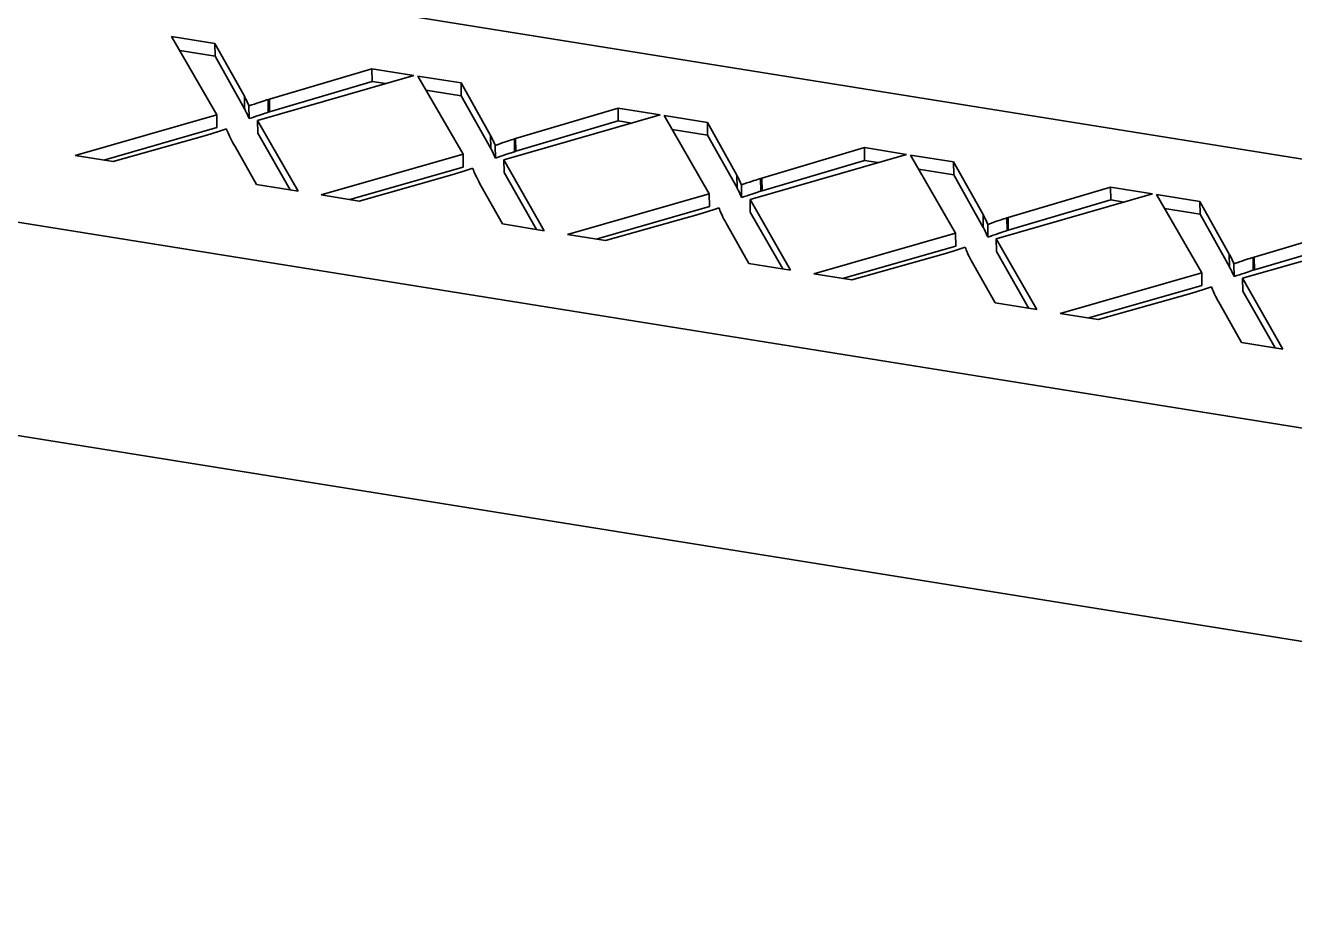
# Model space of a CAD drawing. Extents: x -1051 to 2563, y -231 to 775.
# Drawn here: x -386.001 to -381.531, y 568.275 to 571.436 of the extents above; entities that cross this region are included whole.
import ezdxf

# ---------------------------------------------------------------- set-up
doc = ezdxf.new("R2010")
doc.units = 0

msp = doc.modelspace()

# ---------------------------------------------------------------- linework, layer by layer
at = {"color": 7, "lineweight": 35, "ltscale": 0.188516}
msp.add_line((-377.2805, 570.288), (-384.7261, 571.4809), dxfattribs=at)
at = {"color": 7, "lineweight": 35, "ltscale": 0.007954}
for p, q in [((-385.3274, 571.1212), (-385.4865, 571.3967)), ((-383.5929, 570.8433), (-383.752, 571.1188)), ((-381.8585, 570.5654), (-382.0176, 570.8409))]:
    msp.add_line(p, q, dxfattribs=at)
at = {"color": 7, "lineweight": 35, "ltscale": 0.003858}
for p, q in [((-385.4865, 571.3967), (-385.3341, 571.3723)), ((-384.6193, 571.2577), (-384.4669, 571.2333)), ((-382.8848, 570.9798), (-382.7325, 570.9554)), ((-382.0176, 570.8409), (-381.8652, 570.8165))]:
    msp.add_line(p, q, dxfattribs=at)
at = {"color": 7, "lineweight": 35, "ltscale": 0.005312}
for p, q in [((-385.3341, 571.3723), (-385.2303, 571.1869)), ((-385.3334, 571.3273), (-385.2296, 571.142)), ((-384.4662, 571.1884), (-384.3623, 571.0031)), ((-383.5997, 571.0944), (-383.4958, 570.909)), ((-382.7325, 570.9554), (-382.6286, 570.77)), ((-382.7318, 570.9105), (-382.6279, 570.7252)), ((-381.8652, 570.8165), (-381.7614, 570.6311)), ((-381.8645, 570.7715), (-381.7607, 570.5862))]:
    msp.add_line(p, q, dxfattribs=at)
at = {"color": 7, "lineweight": 35, "ltscale": 0.001123}
for p, q in [((-385.3341, 571.3723), (-385.3334, 571.3273)), ((-385.2303, 571.1869), (-385.2296, 571.142)), ((-385.1467, 571.1753), (-385.146, 571.1304)), ((-385.2141, 571.1527), (-385.2133, 571.1078)), ((-383.9139, 571.1447), (-383.9132, 571.0998)), ((-383.5997, 571.0944), (-383.599, 571.0494)), ((-384.363, 571.048), (-384.3623, 571.0031)), ((-384.275, 571.0377), (-384.2743, 570.9928)), ((-384.4601, 570.9822), (-384.4594, 570.9373)), ((-384.3165, 570.9628), (-384.3158, 570.9178)), ((-383.4122, 570.8974), (-383.4115, 570.8525)), ((-382.1795, 570.8668), (-382.1788, 570.8219)), ((-381.8652, 570.8165), (-381.8645, 570.7715)), ((-382.6124, 570.7358), (-382.6117, 570.6909)), ((-382.5405, 570.7598), (-382.5398, 570.7149)), ((-382.7257, 570.7043), (-382.725, 570.6594)), ((-382.582, 570.6849), (-382.5813, 570.64)), ((-381.7614, 570.6311), (-381.7607, 570.5862)), ((-381.7452, 570.5969), (-381.7445, 570.552)), ((-381.6778, 570.6195), (-381.6771, 570.5746)), ((-381.7148, 570.5459), (-381.7141, 570.501))]:
    msp.add_line(p, q, dxfattribs=at)
at = {"color": 7, "lineweight": 35, "ltscale": 0.003154}
for p, q in [((-385.458, 571.3473), (-385.3334, 571.3273)), ((-382.8563, 570.9305), (-382.7318, 570.9105)), ((-381.9891, 570.7915), (-381.8645, 570.7715))]:
    msp.add_line(p, q, dxfattribs=at)
at = {"color": 7, "lineweight": 35, "ltscale": 0.009414}
for p, q in [((-385.1422, 571.1766), (-384.7812, 571.2836)), ((-385.1415, 571.1318), (-384.7805, 571.2388)), ((-384.275, 571.0377), (-383.9139, 571.1447)), ((-384.2743, 570.9928), (-383.9132, 571.0998)), ((-383.4077, 570.8987), (-383.0467, 571.0057)), ((-383.407, 570.8539), (-383.046, 570.9609)), ((-382.5405, 570.7598), (-382.1795, 570.8668)), ((-382.5398, 570.7149), (-382.1788, 570.8219)), ((-381.6733, 570.6208), (-381.3123, 570.7278)), ((-381.6726, 570.576), (-381.3116, 570.683))]:
    msp.add_line(p, q, dxfattribs=at)
at = {"color": 7, "lineweight": 35, "ltscale": 0.003745}
for p, q in [((-384.7812, 571.2836), (-384.6332, 571.2599)), ((-383.9139, 571.1447), (-383.766, 571.121)), ((-383.0467, 571.0057), (-382.8988, 570.9821)), ((-382.1795, 570.8668), (-382.0316, 570.8431))]:
    msp.add_line(p, q, dxfattribs=at)
at = {"color": 7, "lineweight": 35, "ltscale": 0.001122}
for p, q in [((-384.7812, 571.2836), (-384.7805, 571.2388)), ((-384.4669, 571.2333), (-384.4662, 571.1884)), ((-385.1422, 571.1766), (-385.1415, 571.1318)), ((-385.3274, 571.1212), (-385.3267, 571.0763)), ((-385.1837, 571.1017), (-385.183, 571.0568)), ((-384.3468, 571.0137), (-384.3461, 570.9689)), ((-384.2794, 571.0363), (-384.2787, 570.9915)), ((-383.0467, 571.0057), (-383.046, 570.9609)), ((-382.7325, 570.9554), (-382.7318, 570.9105)), ((-383.4958, 570.909), (-383.4951, 570.8641)), ((-383.4796, 570.8748), (-383.4789, 570.8299)), ((-383.4077, 570.8987), (-383.407, 570.8539)), ((-383.5929, 570.8433), (-383.5922, 570.7984)), ((-383.4492, 570.8238), (-383.4485, 570.7789)), ((-382.6286, 570.77), (-382.6279, 570.7252)), ((-382.545, 570.7584), (-382.5443, 570.7136)), ((-381.6733, 570.6208), (-381.6726, 570.576)), ((-381.8585, 570.5654), (-381.8578, 570.5205))]:
    msp.add_line(p, q, dxfattribs=at)
at = {"color": 7, "lineweight": 35, "ltscale": 0.014319}
for p, q in [((-384.6332, 571.2599), (-385.1837, 571.1017)), ((-382.8988, 570.9821), (-383.4492, 570.8238))]:
    msp.add_line(p, q, dxfattribs=at)
at = {"color": 7, "lineweight": 35, "ltscale": 0.001195}
for p, q in [((-384.7805, 571.2388), (-384.7332, 571.2312)), ((-383.9132, 571.0998), (-383.866, 571.0922)), ((-383.046, 570.9609), (-382.9988, 570.9533)), ((-382.1788, 570.8219), (-382.1316, 570.8143))]:
    msp.add_line(p, q, dxfattribs=at)
at = {"color": 7, "lineweight": 35, "ltscale": 0.007953}
for p, q in [((-384.4601, 570.9822), (-384.6193, 571.2577)), ((-382.7257, 570.7043), (-382.8848, 570.9798))]:
    msp.add_line(p, q, dxfattribs=at)
at = {"color": 7, "lineweight": 35, "ltscale": 0.005311}
for p, q in [((-384.4669, 571.2333), (-384.363, 571.048)), ((-383.599, 571.0494), (-383.4951, 570.8641))]:
    msp.add_line(p, q, dxfattribs=at)
at = {"color": 7, "lineweight": 35, "ltscale": 8.97581e-05}
for p, q in [((-385.2303, 571.1869), (-385.2286, 571.1837)), ((-385.2296, 571.142), (-385.2279, 571.1388)), ((-384.3623, 571.0031), (-384.3607, 570.9999)), ((-383.4958, 570.909), (-383.4941, 570.9058)), ((-381.7607, 570.5862), (-381.759, 570.583))]:
    msp.add_line(p, q, dxfattribs=at)
at = {"color": 7, "lineweight": 35, "ltscale": 9.24669e-05}
for p, q in [((-385.2286, 571.1837), (-385.2269, 571.1804)), ((-384.3607, 570.9999), (-384.359, 570.9966)), ((-383.4918, 570.8577), (-383.4901, 570.8544)), ((-382.6252, 570.7636), (-382.6236, 570.7603)), ((-382.6245, 570.7188), (-382.6229, 570.7155)), ((-381.758, 570.6246), (-381.7563, 570.6213)), ((-381.7573, 570.5798), (-381.7556, 570.5765))]:
    msp.add_line(p, q, dxfattribs=at)
at = {"color": 7, "lineweight": 35, "ltscale": 9.21232e-05}
for p, q in [((-385.2269, 571.1804), (-385.2253, 571.1771)), ((-385.2253, 571.1771), (-385.2236, 571.1738)), ((-385.2262, 571.1356), (-385.2245, 571.1323)), ((-384.3597, 571.0415), (-384.358, 571.0382)), ((-384.359, 570.9966), (-384.3573, 570.9933)), ((-384.3573, 570.9933), (-384.3557, 570.99)), ((-383.4925, 570.9026), (-383.4908, 570.8993)), ((-381.7597, 570.6279), (-381.758, 570.6246))]:
    msp.add_line(p, q, dxfattribs=at)
at = {"color": 7, "lineweight": 35, "ltscale": 0.00013318}
for p, q in [((-385.1517, 571.1736), (-385.1467, 571.1753)), ((-384.2838, 570.9898), (-384.2787, 570.9915)), ((-382.5493, 570.7119), (-382.5443, 570.7136)), ((-381.6828, 570.6179), (-381.6778, 570.6195))]:
    msp.add_line(p, q, dxfattribs=at)
at = {"color": 7, "lineweight": 35, "ltscale": 0.000117068}
for p, q in [((-385.1467, 571.1753), (-385.1422, 571.1766)), ((-384.2787, 570.9915), (-384.2743, 570.9928))]:
    msp.add_line(p, q, dxfattribs=at)
at = {"color": 7, "lineweight": 35, "ltscale": 0.003153}
for p, q in [((-384.5908, 571.2084), (-384.4662, 571.1884)), ((-383.7235, 571.0694), (-383.599, 571.0494))]:
    msp.add_line(p, q, dxfattribs=at)
at = {"color": 7, "lineweight": 35, "ltscale": 9.11098e-05}
for p, q in [((-385.2279, 571.1388), (-385.2262, 571.1356)), ((-384.363, 571.048), (-384.3614, 571.0447)), ((-384.3614, 571.0447), (-384.3597, 571.0415)), ((-383.4951, 570.8641), (-383.4934, 570.8609)), ((-383.4941, 570.9058), (-383.4925, 570.9026)), ((-383.4934, 570.8609), (-383.4918, 570.8577))]:
    msp.add_line(p, q, dxfattribs=at)
at = {"color": 7, "lineweight": 35, "ltscale": 9.34904e-05}
for p, q in [((-385.2245, 571.1323), (-385.2229, 571.1289)), ((-384.358, 571.0382), (-384.3564, 571.0349)), ((-383.4885, 570.851), (-383.4868, 570.8477)), ((-382.6212, 570.712), (-382.6196, 570.7087)), ((-381.7556, 570.5765), (-381.754, 570.5731))]:
    msp.add_line(p, q, dxfattribs=at)
at = {"color": 7, "lineweight": 35, "ltscale": 9.45337e-05}
for p, q in [((-385.2236, 571.1738), (-385.222, 571.1704)), ((-385.222, 571.1704), (-385.2204, 571.167)), ((-385.2229, 571.1289), (-385.2213, 571.1255)), ((-385.2213, 571.1255), (-385.2197, 571.1221)), ((-384.3557, 570.99), (-384.3541, 570.9866)), ((-384.3541, 570.9866), (-384.3524, 570.9832)), ((-382.6203, 570.7535), (-382.6187, 570.7501)), ((-382.6229, 570.7155), (-382.6212, 570.712)), ((-381.7531, 570.6146), (-381.7515, 570.6112)), ((-381.754, 570.5731), (-381.7524, 570.5697)), ((-381.7524, 570.5697), (-381.7508, 570.5663))]:
    msp.add_line(p, q, dxfattribs=at)
at = {"color": 7, "lineweight": 35, "ltscale": 9.69864e-05}
for p, q in [((-385.2204, 571.167), (-385.2188, 571.1635)), ((-385.2188, 571.1635), (-385.2172, 571.1599)), ((-383.4843, 570.8856), (-383.4827, 570.882)), ((-383.4836, 570.8407), (-383.482, 570.8372)), ((-382.6171, 570.7466), (-382.6155, 570.7431)), ((-382.6164, 570.7017), (-382.6148, 570.6982)), ((-381.7515, 570.6112), (-381.7499, 570.6077)), ((-381.7499, 570.6077), (-381.7483, 570.6041)), ((-381.7492, 570.5628), (-381.7476, 570.5593))]:
    msp.add_line(p, q, dxfattribs=at)
at = {"color": 7, "lineweight": 35, "ltscale": 9.83807e-05}
for p, q in [((-385.2172, 571.1599), (-385.2156, 571.1563)), ((-385.2165, 571.1151), (-385.2149, 571.1115)), ((-384.35, 571.021), (-384.3484, 571.0174)), ((-384.3493, 570.9761), (-384.3477, 570.9725))]:
    msp.add_line(p, q, dxfattribs=at)
at = {"color": 7, "lineweight": 35, "ltscale": 9.80756e-05}
for p, q in [((-385.2156, 571.1563), (-385.2141, 571.1527)), ((-384.3477, 570.9725), (-384.3461, 570.9689)), ((-383.4827, 570.882), (-383.4812, 570.8784)), ((-383.482, 570.8372), (-383.4805, 570.8336)), ((-382.6155, 570.7431), (-382.614, 570.7395)), ((-382.6148, 570.6982), (-382.6133, 570.6946)), ((-381.7483, 570.6041), (-381.7467, 570.6005)), ((-381.7467, 570.6005), (-381.7452, 570.5969)), ((-381.7476, 570.5593), (-381.746, 570.5557))]:
    msp.add_line(p, q, dxfattribs=at)
at = {"color": 7, "lineweight": 35, "ltscale": 0.000261545}
for p, q in [((-385.2141, 571.1527), (-385.2042, 571.1561)), ((-385.2133, 571.1078), (-385.2035, 571.1112))]:
    msp.add_line(p, q, dxfattribs=at)
at = {"color": 7, "lineweight": 35, "ltscale": 0.000245852}
for p, q in [((-385.2042, 571.1561), (-385.1949, 571.1593)), ((-385.2035, 571.1112), (-385.1942, 571.1144)), ((-383.469, 570.8333), (-383.4597, 570.8365)), ((-382.6025, 570.7393), (-382.5932, 570.7424)), ((-381.7353, 570.6003), (-381.726, 570.6035)), ((-381.7346, 570.5554), (-381.7253, 570.5586))]:
    msp.add_line(p, q, dxfattribs=at)
at = {"color": 7, "lineweight": 35, "ltscale": 0.000229442}
for p, q in [((-385.1949, 571.1593), (-385.1862, 571.1622)), ((-384.3269, 570.9755), (-384.3182, 570.9784)), ((-382.5925, 570.6976), (-382.5838, 570.7005)), ((-381.726, 570.6035), (-381.7173, 570.6064))]:
    msp.add_line(p, q, dxfattribs=at)
at = {"color": 7, "lineweight": 35, "ltscale": 0.000213521}
for p, q in [((-385.1862, 571.1622), (-385.1781, 571.165)), ((-382.5845, 570.7454), (-382.5764, 570.7482)), ((-382.5838, 570.7005), (-382.5757, 570.7032)), ((-381.7173, 570.6064), (-381.7092, 570.6092)), ((-381.7166, 570.5616), (-381.7085, 570.5643))]:
    msp.add_line(p, q, dxfattribs=at)
at = {"color": 7, "lineweight": 35, "ltscale": 0.000197835}
for p, q in [((-385.1781, 571.165), (-385.1706, 571.1675)), ((-381.7085, 570.5643), (-381.701, 570.5668))]:
    msp.add_line(p, q, dxfattribs=at)
at = {"color": 7, "lineweight": 35, "ltscale": 0.00018119}
msp.add_line((-385.1706, 571.1675), (-385.1637, 571.1698), dxfattribs=at)
at = {"color": 7, "lineweight": 35, "ltscale": 0.000165035}
for p, q in [((-385.1637, 571.1698), (-385.1574, 571.1718)), ((-381.6948, 570.614), (-381.6885, 570.616))]:
    msp.add_line(p, q, dxfattribs=at)
at = {"color": 7, "lineweight": 35, "ltscale": 0.000149107}
for p, q in [((-385.1574, 571.1718), (-385.1517, 571.1736)), ((-385.1567, 571.127), (-385.151, 571.1288)), ((-384.2902, 571.0329), (-384.2845, 571.0347)), ((-384.2895, 570.988), (-384.2838, 570.9898)), ((-383.423, 570.8939), (-383.4173, 570.8958)), ((-383.4222, 570.8491), (-383.4166, 570.8509)), ((-382.5557, 570.755), (-382.55, 570.7568)), ((-382.555, 570.7101), (-382.5493, 570.7119)), ((-381.6885, 570.616), (-381.6828, 570.6179)), ((-381.6878, 570.5712), (-381.6821, 570.573))]:
    msp.add_line(p, q, dxfattribs=at)
at = {"color": 7, "lineweight": 35, "ltscale": 0.000132716}
for p, q in [((-385.151, 571.1288), (-385.146, 571.1304)), ((-384.2845, 571.0347), (-384.2794, 571.0363)), ((-383.4166, 570.8509), (-383.4115, 570.8525)), ((-382.55, 570.7568), (-382.545, 570.7584)), ((-381.6821, 570.573), (-381.6771, 570.5746))]:
    msp.add_line(p, q, dxfattribs=at)
at = {"color": 7, "lineweight": 35, "ltscale": 0.000117515}
for p, q in [((-385.146, 571.1304), (-385.1415, 571.1318)), ((-384.2794, 571.0363), (-384.275, 571.0377))]:
    msp.add_line(p, q, dxfattribs=at)
at = {"color": 7, "lineweight": 35, "ltscale": 0.012982}
for p, q in [((-385.8266, 570.9783), (-385.3274, 571.1212)), ((-384.9594, 570.8393), (-384.4601, 570.9822)), ((-384.0922, 570.7004), (-383.5929, 570.8433)), ((-383.2249, 570.5614), (-382.7257, 570.7043))]:
    msp.add_line(p, q, dxfattribs=at)
at = {"color": 7, "lineweight": 35, "ltscale": 9.59152e-05}
for p, q in [((-385.2197, 571.1221), (-385.218, 571.1186)), ((-384.3548, 571.0315), (-384.3531, 571.028)), ((-384.3531, 571.028), (-384.3515, 571.0245)), ((-383.4875, 570.8925), (-383.4859, 570.889)), ((-383.4859, 570.889), (-383.4843, 570.8856)), ((-383.4852, 570.8442), (-383.4836, 570.8407)), ((-382.6196, 570.7087), (-382.618, 570.7052))]:
    msp.add_line(p, q, dxfattribs=at)
at = {"color": 7, "lineweight": 35, "ltscale": 9.66768e-05}
for p, q in [((-385.218, 571.1186), (-385.2165, 571.1151)), ((-384.3515, 571.0245), (-384.35, 571.021)), ((-384.3508, 570.9796), (-384.3493, 570.9761))]:
    msp.add_line(p, q, dxfattribs=at)
at = {"color": 7, "lineweight": 35, "ltscale": 9.94781e-05}
for p, q in [((-385.2149, 571.1115), (-385.2133, 571.1078)), ((-384.3484, 571.0174), (-384.3468, 571.0137)), ((-383.4812, 570.8784), (-383.4796, 570.8748)), ((-383.4805, 570.8336), (-383.4789, 570.8299)), ((-382.614, 570.7395), (-382.6124, 570.7358)), ((-382.6133, 570.6946), (-382.6117, 570.6909)), ((-381.746, 570.5557), (-381.7445, 570.552))]:
    msp.add_line(p, q, dxfattribs=at)
at = {"color": 7, "lineweight": 35, "ltscale": 0.000229934}
for p, q in [((-385.1942, 571.1144), (-385.1855, 571.1174)), ((-384.3276, 571.0203), (-384.3189, 571.0233)), ((-383.4597, 570.8365), (-383.451, 570.8395)), ((-382.5932, 570.7424), (-382.5845, 570.7454)), ((-381.7253, 570.5586), (-381.7166, 570.5616))]:
    msp.add_line(p, q, dxfattribs=at)
at = {"color": 7, "lineweight": 35, "ltscale": 0.000214243}
for p, q in [((-385.1855, 571.1174), (-385.1773, 571.1201)), ((-384.3182, 570.9784), (-384.3101, 570.9811)), ((-383.4517, 570.8843), (-383.4436, 570.8871))]:
    msp.add_line(p, q, dxfattribs=at)
at = {"color": 7, "lineweight": 35, "ltscale": 0.007177}
for p, q in [((-385.1837, 571.1017), (-385.0413, 570.8524)), ((-384.3165, 570.9628), (-384.174, 570.7135)), ((-383.4492, 570.8238), (-383.3068, 570.5745)), ((-382.582, 570.6849), (-382.4396, 570.4356)), ((-381.7148, 570.5459), (-381.5724, 570.2966))]:
    msp.add_line(p, q, dxfattribs=at)
at = {"color": 7, "lineweight": 35, "ltscale": 0.000197112}
for p, q in [((-385.1773, 571.1201), (-385.1699, 571.1226)), ((-384.3101, 570.9811), (-384.3026, 570.9836)), ((-383.4436, 570.8871), (-383.4361, 570.8896)), ((-382.5764, 570.7482), (-382.5689, 570.7507)), ((-382.5757, 570.7032), (-382.5682, 570.7057)), ((-381.7092, 570.6092), (-381.7017, 570.6117))]:
    msp.add_line(p, q, dxfattribs=at)
at = {"color": 7, "lineweight": 35, "ltscale": 0.000181432}
for p, q in [((-385.1699, 571.1226), (-385.163, 571.1249)), ((-384.3033, 571.0286), (-384.2964, 571.0308)), ((-383.4361, 570.8896), (-383.4292, 570.8918)), ((-383.4354, 570.8447), (-383.4285, 570.847)), ((-382.5689, 570.7507), (-382.562, 570.7529)), ((-382.5682, 570.7057), (-382.5613, 570.708))]:
    msp.add_line(p, q, dxfattribs=at)
at = {"color": 7, "lineweight": 35, "ltscale": 0.000164783}
for p, q in [((-385.163, 571.1249), (-385.1567, 571.127)), ((-384.2964, 571.0308), (-384.2902, 571.0329)), ((-383.4292, 570.8918), (-383.423, 570.8939))]:
    msp.add_line(p, q, dxfattribs=at)
at = {"color": 7, "lineweight": 35, "ltscale": 0.014318}
for p, q in [((-383.766, 571.121), (-384.3165, 570.9628)), ((-382.0316, 570.8431), (-382.582, 570.6849)), ((-381.1644, 570.7042), (-381.7148, 570.5459))]:
    msp.add_line(p, q, dxfattribs=at)
at = {"color": 7, "lineweight": 35, "ltscale": 0.003857}
msp.add_line((-383.752, 571.1188), (-383.5997, 571.0944), dxfattribs=at)
at = {"color": 7, "lineweight": 35, "ltscale": 0.010374}
for p, q in [((-385.7256, 570.9621), (-385.3267, 571.0763)), ((-384.8584, 570.8231), (-384.4594, 570.9373)), ((-383.9911, 570.6842), (-383.5922, 570.7984)), ((-383.1239, 570.5452), (-382.725, 570.6594)), ((-382.2567, 570.4063), (-381.8578, 570.5205))]:
    msp.add_line(p, q, dxfattribs=at)
at = {"color": 7, "lineweight": 35, "ltscale": 0.000323616}
for p, q in [((-385.3832, 571.0438), (-385.3957, 571.0403)), ((-384.516, 570.9049), (-384.5284, 570.9014)), ((-383.6488, 570.7659), (-383.6612, 570.7624))]:
    msp.add_line(p, q, dxfattribs=at)
at = {"color": 7, "lineweight": 35, "ltscale": 0.000317017}
for p, q in [((-385.371, 571.0474), (-385.3832, 571.0438)), ((-384.5038, 570.9084), (-384.516, 570.9049))]:
    msp.add_line(p, q, dxfattribs=at)
at = {"color": 7, "lineweight": 35, "ltscale": 0.000311161}
for p, q in [((-385.3591, 571.0509), (-385.371, 571.0474)), ((-384.4919, 570.912), (-384.5038, 570.9084)), ((-381.8902, 570.4951), (-381.9021, 570.4916))]:
    msp.add_line(p, q, dxfattribs=at)
at = {"color": 7, "lineweight": 35, "ltscale": 0.000304584}
for p, q in [((-385.3474, 571.0544), (-385.3591, 571.0509)), ((-384.4802, 570.9155), (-384.4919, 570.912)), ((-383.613, 570.7766), (-383.6247, 570.773)), ((-382.7458, 570.6376), (-382.7574, 570.6341)), ((-381.8785, 570.4987), (-381.8902, 570.4951))]:
    msp.add_line(p, q, dxfattribs=at)
at = {"color": 7, "lineweight": 35, "ltscale": 0.00029802}
for p, q in [((-385.3361, 571.058), (-385.3474, 571.0544)), ((-381.8672, 570.5022), (-381.8785, 570.4987))]:
    msp.add_line(p, q, dxfattribs=at)
at = {"color": 7, "lineweight": 35, "ltscale": 0.000292198}
for p, q in [((-385.3249, 571.0615), (-385.3361, 571.058)), ((-383.5905, 570.7836), (-383.6016, 570.7801)), ((-382.7232, 570.6447), (-382.7344, 570.6412)), ((-381.856, 570.5057), (-381.8672, 570.5022))]:
    msp.add_line(p, q, dxfattribs=at)
at = {"color": 7, "lineweight": 35, "ltscale": 0.000285661}
for p, q in [((-385.3141, 571.0651), (-385.3249, 571.0615)), ((-383.5796, 570.7872), (-383.5905, 570.7836)), ((-382.7124, 570.6483), (-382.7232, 570.6447)), ((-381.8452, 570.5093), (-381.856, 570.5057))]:
    msp.add_line(p, q, dxfattribs=at)
at = {"color": 7, "lineweight": 35, "ltscale": 0.000279865}
for p, q in [((-385.3034, 571.0686), (-385.3141, 571.0651)), ((-381.8345, 570.5128), (-381.8452, 570.5093))]:
    msp.add_line(p, q, dxfattribs=at)
at = {"color": 7, "lineweight": 35, "ltscale": 0.000273359}
for p, q in [((-385.2931, 571.0721), (-385.3034, 571.0686)), ((-383.5587, 570.7943), (-383.569, 570.7907)), ((-382.6914, 570.6553), (-382.7018, 570.6517))]:
    msp.add_line(p, q, dxfattribs=at)
at = {"color": 7, "lineweight": 35, "ltscale": 0.000118705}
msp.add_line((-385.2916, 571.0676), (-385.2931, 571.0721), dxfattribs=at)
at = {"color": 7, "lineweight": 35, "ltscale": 0.000130371}
for p, q in [((-385.2898, 571.0627), (-385.2916, 571.0676)), ((-384.4226, 570.9238), (-384.4244, 570.9287)), ((-383.5554, 570.7849), (-383.5572, 570.7898))]:
    msp.add_line(p, q, dxfattribs=at)
at = {"color": 7, "lineweight": 35, "ltscale": 0.000141677}
for p, q in [((-385.2877, 571.0575), (-385.2898, 571.0627)), ((-384.4204, 570.9186), (-384.4226, 570.9238))]:
    msp.add_line(p, q, dxfattribs=at)
at = {"color": 7, "lineweight": 35, "ltscale": 0.000155085}
for p, q in [((-385.2852, 571.0518), (-385.2877, 571.0575)), ((-383.5507, 570.7739), (-383.5532, 570.7796))]:
    msp.add_line(p, q, dxfattribs=at)
at = {"color": 7, "lineweight": 35, "ltscale": 0.000168278}
for p, q in [((-385.2823, 571.0457), (-385.2852, 571.0518)), ((-383.5479, 570.7678), (-383.5507, 570.7739)), ((-382.6807, 570.6289), (-382.6835, 570.635)), ((-381.8134, 570.4899), (-381.8163, 570.496))]:
    msp.add_line(p, q, dxfattribs=at)
at = {"color": 7, "lineweight": 35, "ltscale": 0.000180157}
for p, q in [((-385.2791, 571.0392), (-385.2823, 571.0457)), ((-383.5447, 570.7614), (-383.5479, 570.7678)), ((-381.8103, 570.4835), (-381.8134, 570.4899))]:
    msp.add_line(p, q, dxfattribs=at)
at = {"color": 7, "lineweight": 35, "ltscale": 0.005759}
for p, q in [((-385.183, 571.0568), (-385.0687, 570.8568)), ((-383.4485, 570.7789), (-383.3343, 570.5789))]:
    msp.add_line(p, q, dxfattribs=at)
at = {"color": 7, "lineweight": 35, "ltscale": 0.007382}
for p, q in [((-385.4084, 571.0367), (-385.6926, 570.9568)), ((-384.5411, 570.8978), (-384.8254, 570.8179)), ((-382.8067, 570.6199), (-383.091, 570.54))]:
    msp.add_line(p, q, dxfattribs=at)
at = {"color": 7, "lineweight": 35, "ltscale": 0.000330226}
for p, q in [((-385.3957, 571.0403), (-385.4084, 571.0367)), ((-381.9268, 570.4845), (-381.9395, 570.481))]:
    msp.add_line(p, q, dxfattribs=at)
at = {"color": 7, "lineweight": 35, "ltscale": 0.000193463}
for p, q in [((-385.2756, 571.0323), (-385.2791, 571.0392)), ((-383.5412, 570.7545), (-383.5447, 570.7614)), ((-382.674, 570.6155), (-382.6775, 570.6224)), ((-381.8068, 570.4766), (-381.8103, 570.4835))]:
    msp.add_line(p, q, dxfattribs=at)
at = {"color": 7, "lineweight": 35, "ltscale": 0.000206806}
for p, q in [((-385.2718, 571.025), (-385.2756, 571.0323)), ((-384.4046, 570.8861), (-384.4084, 570.8934))]:
    msp.add_line(p, q, dxfattribs=at)
at = {"color": 7, "lineweight": 35, "ltscale": 0.000219201}
for p, q in [((-385.2676, 571.0173), (-385.2718, 571.025)), ((-384.4004, 570.8784), (-384.4046, 570.8861))]:
    msp.add_line(p, q, dxfattribs=at)
at = {"color": 7, "lineweight": 35, "ltscale": 0.000230907}
msp.add_line((-385.2631, 571.0093), (-385.2676, 571.0173), dxfattribs=at)
at = {"color": 7, "lineweight": 35, "ltscale": 0.003827}
for p, q in [((-385.1879, 570.8759), (-385.2631, 571.0093)), ((-381.719, 570.3201), (-381.7942, 570.4535))]:
    msp.add_line(p, q, dxfattribs=at)
at = {"color": 7, "lineweight": 35, "ltscale": 9.31568e-05}
for p, q in [((-384.3564, 571.0349), (-384.3548, 571.0315)), ((-383.4892, 570.8959), (-383.4875, 570.8925)), ((-383.4901, 570.8544), (-383.4885, 570.851)), ((-382.6236, 570.7603), (-382.6219, 570.757))]:
    msp.add_line(p, q, dxfattribs=at)
at = {"color": 7, "lineweight": 35, "ltscale": 0.000262266}
for p, q in [((-384.3468, 571.0137), (-384.3369, 571.0172)), ((-384.3461, 570.9689), (-384.3362, 570.9723)), ((-383.4796, 570.8748), (-383.4697, 570.8782)), ((-383.4789, 570.8299), (-383.469, 570.8333)), ((-382.6124, 570.7358), (-382.6025, 570.7393)), ((-382.6117, 570.6909), (-382.6018, 570.6943)), ((-381.7452, 570.5969), (-381.7353, 570.6003)), ((-381.7445, 570.552), (-381.7346, 570.5554))]:
    msp.add_line(p, q, dxfattribs=at)
at = {"color": 7, "lineweight": 35, "ltscale": 0.00024513}
for p, q in [((-384.3369, 571.0172), (-384.3276, 571.0203)), ((-384.3362, 570.9723), (-384.3269, 570.9755))]:
    msp.add_line(p, q, dxfattribs=at)
at = {"color": 7, "lineweight": 35, "ltscale": 0.000213759}
msp.add_line((-384.3189, 571.0233), (-384.3108, 571.026), dxfattribs=at)
at = {"color": 7, "lineweight": 35, "ltscale": 0.000197601}
for p, q in [((-384.3108, 571.026), (-384.3033, 571.0286)), ((-383.4429, 570.8422), (-383.4354, 570.8447))]:
    msp.add_line(p, q, dxfattribs=at)
at = {"color": 7, "lineweight": 35, "ltscale": 0.003392}
for p, q in [((-385.6926, 570.9568), (-385.8266, 570.9783)), ((-384.8254, 570.8179), (-384.9594, 570.8393)), ((-383.9582, 570.6789), (-384.0922, 570.7004))]:
    msp.add_line(p, q, dxfattribs=at)
at = {"color": 7, "lineweight": 35, "ltscale": 9.7301e-05}
msp.add_line((-384.3524, 570.9832), (-384.3508, 570.9796), dxfattribs=at)
at = {"color": 7, "lineweight": 35, "ltscale": 0.000181913}
for p, q in [((-384.3026, 570.9836), (-384.2957, 570.986)), ((-381.7017, 570.6117), (-381.6948, 570.614))]:
    msp.add_line(p, q, dxfattribs=at)
at = {"color": 7, "lineweight": 35, "ltscale": 0.000164309}
msp.add_line((-384.2957, 570.986), (-384.2895, 570.988), dxfattribs=at)
at = {"color": 7, "lineweight": 35, "ltscale": 0.282773}
msp.add_line((-376.15, 569.1611), (-387.3185, 570.9505), dxfattribs=at)
at = {"color": 7, "lineweight": 35, "ltscale": 0.000298749}
for p, q in [((-384.4688, 570.9191), (-384.4802, 570.9155)), ((-383.6016, 570.7801), (-383.613, 570.7766)), ((-382.7344, 570.6412), (-382.7458, 570.6376))]:
    msp.add_line(p, q, dxfattribs=at)
at = {"color": 7, "lineweight": 35, "ltscale": 0.000291471}
msp.add_line((-384.4577, 570.9226), (-384.4688, 570.9191), dxfattribs=at)
at = {"color": 7, "lineweight": 35, "ltscale": 0.000286387}
msp.add_line((-384.4468, 570.9261), (-384.4577, 570.9226), dxfattribs=at)
at = {"color": 7, "lineweight": 35, "ltscale": 0.000279141}
for p, q in [((-384.4362, 570.9297), (-384.4468, 570.9261)), ((-383.569, 570.7907), (-383.5796, 570.7872))]:
    msp.add_line(p, q, dxfattribs=at)
at = {"color": 7, "lineweight": 35, "ltscale": 0.000272869}
msp.add_line((-384.4259, 570.9332), (-384.4362, 570.9297), dxfattribs=at)
at = {"color": 7, "lineweight": 35, "ltscale": 0.000117255}
for p, q in [((-384.4244, 570.9287), (-384.4259, 570.9332)), ((-383.5572, 570.7898), (-383.5587, 570.7943))]:
    msp.add_line(p, q, dxfattribs=at)
at = {"color": 7, "lineweight": 35, "ltscale": 0.000156483}
msp.add_line((-384.4179, 570.9128), (-384.4204, 570.9186), dxfattribs=at)
at = {"color": 7, "lineweight": 35, "ltscale": 0.000166896}
msp.add_line((-384.4151, 570.9068), (-384.4179, 570.9128), dxfattribs=at)
at = {"color": 7, "lineweight": 35, "ltscale": 0.000181528}
for p, q in [((-384.4119, 570.9003), (-384.4151, 570.9068)), ((-382.6775, 570.6224), (-382.6807, 570.6289))]:
    msp.add_line(p, q, dxfattribs=at)
at = {"color": 7, "lineweight": 35, "ltscale": 0.005757}
for p, q in [((-384.3158, 570.9178), (-384.2015, 570.7179)), ((-382.5813, 570.64), (-382.4671, 570.44)), ((-381.7141, 570.501), (-381.5999, 570.301))]:
    msp.add_line(p, q, dxfattribs=at)
at = {"color": 7, "lineweight": 35, "ltscale": 0.003713}
for p, q in [((-385.0413, 570.8524), (-385.1879, 570.8759)), ((-384.174, 570.7135), (-384.3207, 570.737)), ((-383.3068, 570.5745), (-383.4535, 570.598)), ((-382.4396, 570.4356), (-382.5862, 570.4591)), ((-381.5724, 570.2966), (-381.719, 570.3201))]:
    msp.add_line(p, q, dxfattribs=at)
at = {"color": 7, "lineweight": 35, "ltscale": 0.000329904}
msp.add_line((-384.5284, 570.9014), (-384.5411, 570.8978), dxfattribs=at)
at = {"color": 7, "lineweight": 35, "ltscale": 0.000192105}
msp.add_line((-384.4084, 570.8934), (-384.4119, 570.9003), dxfattribs=at)
at = {"color": 7, "lineweight": 35, "ltscale": 0.00023224}
for p, q in [((-384.3958, 570.8703), (-384.4004, 570.8784)), ((-383.5286, 570.7313), (-383.5331, 570.7394))]:
    msp.add_line(p, q, dxfattribs=at)
at = {"color": 7, "lineweight": 35, "ltscale": 0.003825}
for p, q in [((-384.3207, 570.737), (-384.3958, 570.8703)), ((-383.4535, 570.598), (-383.5286, 570.7313)), ((-382.5862, 570.4591), (-382.6614, 570.5924))]:
    msp.add_line(p, q, dxfattribs=at)
at = {"color": 7, "lineweight": 35, "ltscale": 9.48626e-05}
for p, q in [((-383.4908, 570.8993), (-383.4892, 570.8959)), ((-382.6219, 570.757), (-382.6203, 570.7535)), ((-381.7547, 570.618), (-381.7531, 570.6146))]:
    msp.add_line(p, q, dxfattribs=at)
at = {"color": 7, "lineweight": 35, "ltscale": 0.000246349}
for p, q in [((-383.4697, 570.8782), (-383.4604, 570.8814)), ((-382.6018, 570.6943), (-382.5925, 570.6976))]:
    msp.add_line(p, q, dxfattribs=at)
at = {"color": 7, "lineweight": 35, "ltscale": 0.000228719}
msp.add_line((-383.4604, 570.8814), (-383.4517, 570.8843), dxfattribs=at)
at = {"color": 7, "lineweight": 35, "ltscale": 0.000133906}
msp.add_line((-383.4173, 570.8958), (-383.4122, 570.8974), dxfattribs=at)
at = {"color": 7, "lineweight": 35, "ltscale": 0.000116338}
for p, q in [((-383.4122, 570.8974), (-383.4077, 570.8987)), ((-382.5443, 570.7136), (-382.5398, 570.7149)), ((-381.6778, 570.6195), (-381.6733, 570.6208))]:
    msp.add_line(p, q, dxfattribs=at)
at = {"color": 7, "lineweight": 35, "ltscale": 9.5596e-05}
for p, q in [((-383.4868, 570.8477), (-383.4852, 570.8442)), ((-382.6187, 570.7501), (-382.6171, 570.7466)), ((-382.618, 570.7052), (-382.6164, 570.7017)), ((-381.7508, 570.5663), (-381.7492, 570.5628))]:
    msp.add_line(p, q, dxfattribs=at)
at = {"color": 7, "lineweight": 35, "ltscale": 0.000213035}
msp.add_line((-383.451, 570.8395), (-383.4429, 570.8422), dxfattribs=at)
at = {"color": 7, "lineweight": 35, "ltscale": 0.000165507}
for p, q in [((-383.4285, 570.847), (-383.4222, 570.8491)), ((-382.562, 570.7529), (-382.5557, 570.755)), ((-382.5613, 570.708), (-382.555, 570.7101)), ((-381.6941, 570.5691), (-381.6878, 570.5712))]:
    msp.add_line(p, q, dxfattribs=at)
at = {"color": 7, "lineweight": 35, "ltscale": 0.000116787}
for p, q in [((-383.4115, 570.8525), (-383.407, 570.8539)), ((-382.545, 570.7584), (-382.5405, 570.7598)), ((-381.6771, 570.5746), (-381.6726, 570.576))]:
    msp.add_line(p, q, dxfattribs=at)
at = {"color": 7, "lineweight": 35, "ltscale": 0.000310429}
for p, q in [((-383.6247, 570.773), (-383.6366, 570.7695)), ((-382.7574, 570.6341), (-382.7693, 570.6306))]:
    msp.add_line(p, q, dxfattribs=at)
at = {"color": 7, "lineweight": 35, "ltscale": 0.000143091}
msp.add_line((-383.5532, 570.7796), (-383.5554, 570.7849), dxfattribs=at)
at = {"color": 7, "lineweight": 35, "ltscale": 0.007383}
for p, q in [((-383.6739, 570.7589), (-383.9582, 570.6789)), ((-381.9395, 570.481), (-382.2238, 570.401))]:
    msp.add_line(p, q, dxfattribs=at)
at = {"color": 7, "lineweight": 35, "ltscale": 0.000329491}
for p, q in [((-383.6612, 570.7624), (-383.6739, 570.7589)), ((-382.794, 570.6234), (-382.8067, 570.6199))]:
    msp.add_line(p, q, dxfattribs=at)
at = {"color": 7, "lineweight": 35, "ltscale": 0.000317749}
for p, q in [((-383.6366, 570.7695), (-383.6488, 570.7659)), ((-382.7693, 570.6306), (-382.7816, 570.627)), ((-381.9021, 570.4916), (-381.9143, 570.488))]:
    msp.add_line(p, q, dxfattribs=at)
at = {"color": 7, "lineweight": 35, "ltscale": 0.000205456}
msp.add_line((-383.5374, 570.7472), (-383.5412, 570.7545), dxfattribs=at)
at = {"color": 7, "lineweight": 35, "ltscale": 0.000220541}
msp.add_line((-383.5331, 570.7394), (-383.5374, 570.7472), dxfattribs=at)
at = {"color": 7, "lineweight": 35, "ltscale": 9.01173e-05}
for p, q in [((-382.6286, 570.77), (-382.6269, 570.7668)), ((-382.6279, 570.7252), (-382.6262, 570.722)), ((-381.7614, 570.6311), (-381.7597, 570.6279))]:
    msp.add_line(p, q, dxfattribs=at)
at = {"color": 7, "lineweight": 35, "ltscale": 9.07609e-05}
for p, q in [((-382.6269, 570.7668), (-382.6252, 570.7636)), ((-382.6262, 570.722), (-382.6245, 570.7188)), ((-381.759, 570.583), (-381.7573, 570.5798))]:
    msp.add_line(p, q, dxfattribs=at)
at = {"color": 7, "lineweight": 35, "ltscale": 0.000278661}
msp.add_line((-382.7018, 570.6517), (-382.7124, 570.6483), dxfattribs=at)
at = {"color": 7, "lineweight": 35, "ltscale": 0.000117495}
msp.add_line((-382.6899, 570.6508), (-382.6914, 570.6553), dxfattribs=at)
at = {"color": 7, "lineweight": 35, "ltscale": 0.000130105}
for p, q in [((-382.6881, 570.6459), (-382.6899, 570.6508)), ((-381.8209, 570.507), (-381.8227, 570.5118))]:
    msp.add_line(p, q, dxfattribs=at)
at = {"color": 7, "lineweight": 35, "ltscale": 0.000143378}
msp.add_line((-382.686, 570.6406), (-382.6881, 570.6459), dxfattribs=at)
at = {"color": 7, "lineweight": 35, "ltscale": 0.000153381}
msp.add_line((-382.6835, 570.635), (-382.686, 570.6406), dxfattribs=at)
at = {"color": 7, "lineweight": 35, "ltscale": 0.000324036}
msp.add_line((-382.7816, 570.627), (-382.794, 570.6234), dxfattribs=at)
at = {"color": 7, "lineweight": 35, "ltscale": 0.000205814}
msp.add_line((-382.6701, 570.6082), (-382.674, 570.6155), dxfattribs=at)
at = {"color": 7, "lineweight": 35, "ltscale": 0.000218836}
for p, q in [((-382.6659, 570.6005), (-382.6701, 570.6082)), ((-381.7987, 570.4615), (-381.8029, 570.4692))]:
    msp.add_line(p, q, dxfattribs=at)
at = {"color": 7, "lineweight": 35, "ltscale": 0.000232611}
msp.add_line((-382.6614, 570.5924), (-382.6659, 570.6005), dxfattribs=at)
at = {"color": 7, "lineweight": 35, "ltscale": 9.17845e-05}
msp.add_line((-381.7563, 570.6213), (-381.7547, 570.618), dxfattribs=at)
at = {"color": 7, "lineweight": 35, "ltscale": 0.003391}
for p, q in [((-383.091, 570.54), (-383.2249, 570.5614)), ((-382.2238, 570.401), (-382.3577, 570.4225))]:
    msp.add_line(p, q, dxfattribs=at)
at = {"color": 7, "lineweight": 35, "ltscale": 0.012981}
msp.add_line((-382.3577, 570.4225), (-381.8585, 570.5654), dxfattribs=at)
at = {"color": 7, "lineweight": 35, "ltscale": 0.000180707}
msp.add_line((-381.701, 570.5668), (-381.6941, 570.5691), dxfattribs=at)
at = {"color": 7, "lineweight": 35, "ltscale": 0.353466}
msp.add_line((-375.3062, 568.2748), (-389.2668, 570.5116), dxfattribs=at)
at = {"color": 7, "lineweight": 35, "ltscale": 0.000272637}
msp.add_line((-381.8242, 570.5164), (-381.8345, 570.5128), dxfattribs=at)
at = {"color": 7, "lineweight": 35, "ltscale": 0.000118943}
msp.add_line((-381.8227, 570.5118), (-381.8242, 570.5164), dxfattribs=at)
at = {"color": 7, "lineweight": 35, "ltscale": 0.000141966}
msp.add_line((-381.8188, 570.5017), (-381.8209, 570.507), dxfattribs=at)
at = {"color": 7, "lineweight": 35, "ltscale": 0.000322882}
msp.add_line((-381.9143, 570.488), (-381.9268, 570.4845), dxfattribs=at)
at = {"color": 7, "lineweight": 35, "ltscale": 0.000154779}
msp.add_line((-381.8163, 570.496), (-381.8188, 570.5017), dxfattribs=at)
at = {"color": 7, "lineweight": 35, "ltscale": 0.000207162}
msp.add_line((-381.8029, 570.4692), (-381.8068, 570.4766), dxfattribs=at)
at = {"color": 7, "lineweight": 35, "ltscale": 0.000231281}
msp.add_line((-381.7942, 570.4535), (-381.7987, 570.4615), dxfattribs=at)

doc.saveas('drawing.dxf')
